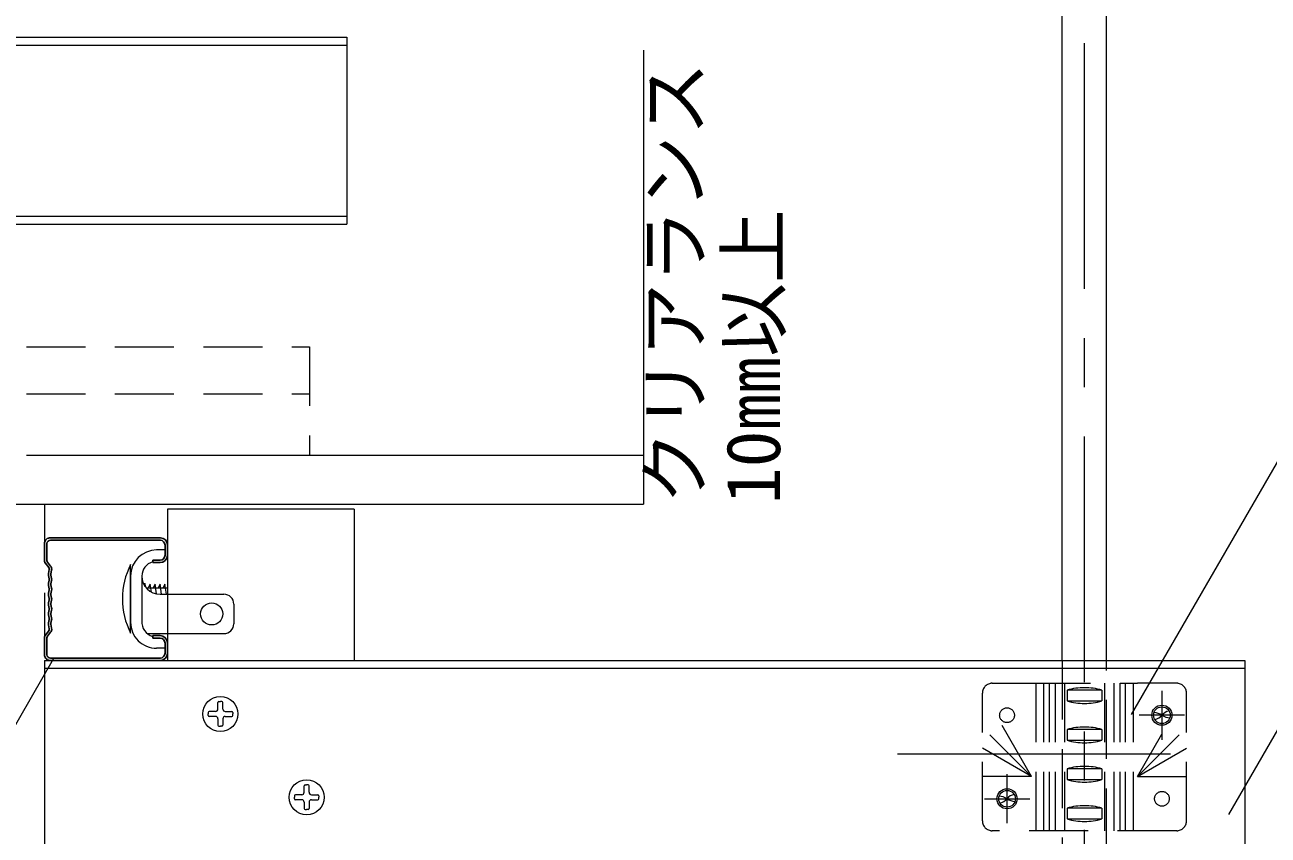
# Model space of a CAD drawing. Units: millimetres on the paper, enlarged 40 times, with parts at other scales. Extents: x -7800 to 7800, y -5578 to 5485.
# Drawn here: x 5896 to 6908, y -3753 to -3094 of the extents above; entities that cross this region are included whole.
import ezdxf
from ezdxf.enums import TextEntityAlignment as Align

# ---------------------------------------------------------------- set-up
doc = ezdxf.new("R2010")
doc.units = ezdxf.units.MM
doc.header["$LTSCALE"] = 40
doc.linetypes.add('CHAIN1', pattern=[8, 5, -1, 1, -1])
doc.linetypes.add('DASHED1', pattern=[1.8, 1.2, -0.6])
for name, color, linetype, lineweight in [('0-3_太線２', 7, 'Continuous', 18), ('3-6_文字', 7, 'Continuous', 18), ('3-7_金具', 6, 'Continuous', 35), ('3-B_ビス', 3, 'DASHED1', 18), ('7-0_中心線', 4, 'CHAIN1', 9), ('7-1_吊り材', 7, 'Continuous', 18), ('7-2_野縁受け', 3, 'Continuous', 18), ('7-3_野縁', 2, 'Continuous', 25), ('7-5_寸法', 7, 'Continuous', 9), ('7-6_文字', 7, 'Continuous', 18), ('7-A_クリップ', 7, 'Continuous', 18), ('7-B_ビス', 3, 'Continuous', 18), ('7-C_パネル', 7, 'DASHED1', 18)]:
    doc.layers.add(name, color=color, linetype=linetype, lineweight=lineweight)
doc.styles.add('ＭＳ ゴシック', font='')
doc.styles.get('ＭＳ ゴシック').set_extended_font_data('MS Gothic')

# ---------------------------------------------------------------- blocks, each defined once
blk = doc.blocks.new('ビス（平面）')
at = {"layer": '0-3_太線２'}
for p, q in [((-0.5, 0.06), (-0.5, 0)), ((-0.5, -0.06), (-0.5, 0)), ((-0.2, 0.1), (-0.46, 0.1)), ((-0.1, 0.2), (-0.1, 0.46)), ((-0.06, 0.5), (0, 0.5)), ((0.06, 0.5), (0, 0.5)), ((0.1, 0.2), (0.1, 0.46)), ((0.2, 0.1), (0.46, 0.1)), ((0.5, 0.06), (0.5, 0)), ((0.5, -0.06), (0.5, 0)), ((-0.2, -0.1), (-0.46, -0.1)), ((-0.1, -0.2), (-0.1, -0.46)), ((-0.06, -0.5), (0, -0.5)), ((0.06, -0.5), (0, -0.5)), ((0.1, -0.2), (0.1, -0.46)), ((0.2, -0.1), (0.46, -0.1))]:
    blk.add_line(p, q, dxfattribs=at)
blk.add_circle((0, 0), 0.713, dxfattribs=at)
for centre, radius, start, end in [((-0.46, 0.06), 0.04, 90, 180), ((-0.2, 0.2), 0.1, 270, 0), ((-0.06, 0.46), 0.04, 90, 180), ((0.06, 0.46), 0.04, 0, 90), ((0.2, 0.2), 0.1, 180, 270), ((0.46, 0.06), 0.04, 0, 90), ((-0.46, -0.06), 0.04, 180, 270), ((-0.2, -0.2), 0.1, 0, 90), ((-0.06, -0.46), 0.04, 180, 270), ((0.06, -0.46), 0.04, 270, 0), ((0.2, -0.2), 0.1, 90, 180), ((0.46, -0.06), 0.04, 270, 0)]:
    blk.add_arc(centre, radius, start, end, dxfattribs=at)

msp = doc.modelspace()

# ---------------------------------------------------------------- linework, layer by layer
at = {"layer": '3-6_文字'}
msp.add_line((6828.19, -3687.04), (6606.12, -3687.04), dxfattribs=at)
at = {"layer": '3-7_金具', "color": 3, "linetype": 'DASHED1', "lineweight": 18}
for p, q in [((6683.15, -3629.48), (6715.15, -3629.48)), ((6715.15, -3629.48), (6801.15, -3629.48)), ((6718.48, -3629.48), (6718.48, -3749.48)), ((6724.92, -3629.48), (6724.92, -3749.48)), ((6729.33, -3629.48), (6729.33, -3749.48)), ((6734.34, -3629.48), (6734.34, -3749.48)), ((6741.99, -3629.48), (6741.99, -3749.48)), ((6774.31, -3629.48), (6774.31, -3749.48)), ((6781.96, -3629.48), (6781.96, -3749.48)), ((6786.97, -3629.48), (6786.97, -3749.48)), ((6791.38, -3629.48), (6791.38, -3749.48)), ((6797.82, -3629.48), (6797.82, -3749.48)), ((6833.15, -3629.48), (6801.15, -3629.48)), ((6675.15, -3741.48), (6675.15, -3637.48)), ((6744, -3635.08), (6744, -3643.88)), ((6772.3, -3635.08), (6744, -3635.08)), ((6772.3, -3635.08), (6772.3, -3643.88)), ((6821.15, -3635.6), (6821.15, -3675.61)), ((6841.15, -3741.48), (6841.15, -3637.48)), ((6744, -3643.88), (6772.3, -3643.88)), ((6839.54, -3655.48), (6802.55, -3655.48)), ((6715.15, -3705.48), (6675.15, -3665.48)), ((6715.15, -3705.48), (6691.06, -3663.74)), ((6744, -3667.08), (6744, -3675.88)), ((6772.3, -3667.08), (6744, -3667.08)), ((6772.3, -3667.08), (6772.3, -3675.88)), ((6801.15, -3705.48), (6841.15, -3665.48)), ((6801.15, -3705.48), (6821.15, -3670.83)), ((6744, -3675.88), (6772.3, -3675.88)), ((6715.15, -3705.48), (6675.15, -3682.38)), ((6801.15, -3705.48), (6841.15, -3682.38)), ((6744, -3699.08), (6744, -3707.88)), ((6772.3, -3699.08), (6744, -3699.08)), ((6772.3, -3699.08), (6772.3, -3707.88)), ((6715.15, -3705.48), (6675.15, -3705.48)), ((6695.15, -3743.35), (6695.15, -3703.34)), ((6744, -3707.88), (6772.3, -3707.88)), ((6801.15, -3705.48), (6841.15, -3705.48)), ((6676.76, -3723.48), (6713.76, -3723.48)), ((6744, -3731.08), (6744, -3739.88)), ((6772.3, -3731.08), (6744, -3731.08)), ((6772.3, -3731.08), (6772.3, -3739.88)), ((6744, -3739.88), (6772.3, -3739.88)), ((6833.15, -3749.48), (6683.15, -3749.48))]:
    msp.add_line(p, q, dxfattribs=at)
for centre in [(6695.15, -3655.48), (6821.15, -3723.48)]:
    msp.add_circle(centre, 6, dxfattribs=at)
for centre, radius, start, end in [((6683.15, -3637.48), 8, 90, 180), ((6833.15, -3637.48), 8, 0, 90), ((6758.15, -3684.16), 51.08, 73.91376, 106.08623), ((6758.15, -3594.8), 51.08, 253.91376, 286.08623), ((6758.15, -3716.16), 51.08, 73.91376, 106.08623), ((6758.15, -3626.8), 51.08, 253.91376, 286.08623), ((6758.15, -3748.16), 51.08, 73.91376, 106.08623), ((6758.15, -3658.8), 51.08, 253.91376, 286.08623), ((6758.15, -3780.16), 51.08, 73.91376, 106.08623), ((6683.15, -3741.48), 8, 180, 270), ((6758.15, -3690.8), 51.08, 253.91376, 286.08623), ((6833.15, -3741.48), 8, 270, 0)]:
    msp.add_arc(centre, radius, start, end, dxfattribs=at)
at = {"layer": '3-B_ビス', "linetype": 'Continuous'}
for centre, radius in [((6821.15, -3655.48), 8.2), ((6821.15, -3655.48), 6.8), ((6695.15, -3723.48), 8.2), ((6695.15, -3723.48), 6.8)]:
    msp.add_circle(centre, radius, dxfattribs=at)
for centre, radius, start, end in [((6813.73, -3666.64), 13.41, 56.37852, 85.75327), ((6812.76, -3648.45), 10.95, 283.87134, 320.06015), ((6829.54, -3662.5), 10.95, 103.87132, 140.06013), ((6828.58, -3644.31), 13.41, 236.37851, 265.75325), ((6687.73, -3734.64), 13.41, 56.37852, 85.75327), ((6703.54, -3730.5), 10.95, 103.87132, 140.06013), ((6686.76, -3716.45), 10.95, 283.87134, 320.06015), ((6702.58, -3712.31), 13.41, 236.37851, 265.75325)]:
    msp.add_arc(centre, radius, start, end, dxfattribs=at)
at = {"layer": '7-0_中心線'}
msp.add_line((6758.12, -4268.67), (6758.12, -2648.5), dxfattribs=at)
at = {"layer": '7-1_吊り材'}
for p, q in [((6740.12, -3611.04), (6740.12, -2648.5)), ((6776.12, -3611.04), (6776.12, -2648.5))]:
    msp.add_line(p, q, dxfattribs=at)
at = {"layer": '7-1_吊り材', "linetype": 'DASHED1'}
for p, q in [((6740.12, -3611.04), (6740.12, -3763.04)), ((6776.12, -3763.04), (6776.12, -3611.04))]:
    msp.add_line(p, q, dxfattribs=at)
at = {"layer": '7-2_野縁受け'}
for p, q in [((5630.14, -3103.87), (6158.12, -3103.87)), ((6158.12, -3103.87), (6158.12, -3255.87)), ((5630.14, -3110.27), (6158.12, -3110.27)), ((5867.97, -3249.47), (6158.12, -3249.47)), ((5867.98, -3255.87), (6158.12, -3255.87)), ((6012.14, -3487.87), (6012.14, -3611.04)), ((6164.14, -3487.87), (6012.14, -3487.87)), ((6164.14, -3487.87), (6164.14, -3611.04)), ((5912.14, -3611.04), (6888.52, -3611.04)), ((5912.14, -3611.04), (5912.14, -3763.04)), ((6888.52, -3617.44), (5912.14, -3617.44)), ((6888.52, -3611.04), (6888.52, -3763.04))]:
    msp.add_line(p, q, dxfattribs=at)
at = {"layer": '7-3_野縁'}
for p, q in [((5912.14, -3530.34), (5912.14, -3515.83)), ((5914.14, -3529.65), (5914.14, -3515.84)), ((6006.35, -3513.04), (5917.08, -3513.04)), ((6006.45, -3511.04), (5917.19, -3511.04)), ((6010.14, -3517.03), (6010.14, -3525.34)), ((6012.14, -3517.03), (6012.14, -3525.34)), ((6006.14, -3529.34), (6000.14, -3529.34)), ((6000.14, -3529.34), (6000.14, -3531.34)), ((5912.57, -3531.59), (5915.54, -3535.33)), ((5914.57, -3530.89), (5917.1, -3534.09)), ((5915.32, -3540.27), (5915.94, -3536.93)), ((5917.9, -3537.3), (5917.29, -3540.63)), ((6006.14, -3531.34), (6000.14, -3531.34)), ((5915.98, -3544.59), (5915.36, -3541.89)), ((5915.98, -3545.49), (5915.37, -3548.14)), ((5915.37, -3549.94), (5915.98, -3552.59)), ((5917.93, -3544.14), (5917.31, -3541.44)), ((5917.93, -3545.94), (5917.32, -3548.59)), ((5917.93, -3552.14), (5917.32, -3549.49)), ((5915.37, -3556.14), (5915.98, -3553.49)), ((5915.37, -3557.94), (5915.98, -3560.59)), ((5917.93, -3553.94), (5917.32, -3556.59)), ((5917.93, -3560.14), (5917.32, -3557.49)), ((5915.37, -3564.14), (5915.98, -3561.49)), ((5915.37, -3565.94), (5915.98, -3568.59)), ((5915.37, -3572.14), (5915.98, -3569.49)), ((5917.93, -3561.94), (5917.32, -3564.59)), ((5917.93, -3568.14), (5917.32, -3565.49)), ((5917.93, -3569.94), (5917.32, -3572.59)), ((5915.36, -3580.19), (5915.98, -3577.49)), ((5915.37, -3573.94), (5915.98, -3576.59)), ((5917.93, -3577.94), (5917.31, -3580.64)), ((5917.93, -3576.14), (5917.32, -3573.49)), ((5912.57, -3590.49), (5915.54, -3586.75)), ((5914.57, -3591.19), (5917.1, -3587.99)), ((5915.32, -3581.81), (5915.94, -3585.15)), ((5917.9, -3584.78), (5917.29, -3581.45)), ((5912.14, -3591.74), (5912.14, -3606.25)), ((5914.14, -3592.43), (5914.14, -3606.24)), ((6006.14, -3590.74), (6000.14, -3590.74)), ((6000.14, -3590.74), (6000.14, -3592.74)), ((6006.14, -3592.74), (6000.14, -3592.74)), ((6010.14, -3596.74), (6010.14, -3605.05)), ((6012.14, -3596.74), (6012.14, -3605.05)), ((6006.35, -3609.04), (5917.08, -3609.04)), ((6006.45, -3611.04), (5917.19, -3611.04))]:
    msp.add_line(p, q, dxfattribs=at)
for centre, radius, start, end in [((5916.94, -3515.83), 4.8, 86.98721, 180), ((5916.94, -3515.84), 2.8, 86.98721, 180), ((6006.14, -3517.03), 4, 0, 86.98721), ((6006.14, -3517.03), 6, 0, 86.98721), ((5916.14, -3529.65), 2, 180, 218.42445), ((6006.14, -3525.34), 6, 270, 0), ((6006.14, -3525.34), 4, 270, 0), ((5914.14, -3530.34), 2, 180, 218.42445), ((5913.97, -3536.57), 2, 349.57419, 38.42445), ((5913.97, -3536.57), 4, 349.57419, 38.42445), ((5919.26, -3540.99), 4, 169.57419, 192.95276), ((5919.27, -3549.04), 4, 167.04724, 192.95276), ((5914.03, -3545.04), 2, 347.04724, 12.95276), ((5919.26, -3540.99), 2, 169.57419, 192.95276), ((5919.27, -3549.04), 2, 167.04724, 192.95276), ((5914.03, -3545.04), 4, 347.04724, 12.95276), ((5919.27, -3557.04), 4, 167.04724, 192.95276), ((5914.03, -3553.04), 2, 347.04724, 12.95276), ((5919.27, -3557.04), 2, 167.04724, 192.95276), ((5914.03, -3553.04), 4, 347.04724, 12.95276), ((5914.03, -3561.04), 4, 347.04724, 12.95276), ((5919.27, -3565.04), 4, 167.04724, 192.95276), ((5914.03, -3561.04), 2, 347.04724, 12.95276), ((5914.03, -3569.04), 2, 347.04724, 12.95276), ((5919.27, -3565.04), 2, 167.04724, 192.95276), ((5914.03, -3569.04), 4, 347.04724, 12.95276), ((5919.26, -3581.08), 4, 167.04724, 190.42581), ((5919.27, -3573.04), 4, 167.04724, 192.95276), ((5914.03, -3577.04), 2, 347.04724, 12.95276), ((5919.27, -3573.04), 2, 167.04724, 192.95276), ((5914.03, -3577.04), 4, 347.04724, 12.95276), ((5914.14, -3591.74), 2, 141.57555, 180), ((5913.97, -3585.51), 2, 321.57555, 10.42581), ((5913.97, -3585.51), 4, 321.57555, 10.42581), ((5919.26, -3581.08), 2, 167.04724, 190.42581), ((5916.14, -3592.43), 2, 141.57555, 180), ((6006.14, -3596.74), 6, 0, 90), ((6006.14, -3596.74), 4, 0, 90), ((5916.94, -3606.25), 4.8, 180, 273.01279), ((5916.94, -3606.24), 2.8, 180, 273.01279), ((6006.14, -3605.05), 4, 273.01279, 0), ((6006.14, -3605.05), 6, 273.01279, 360)]:
    msp.add_arc(centre, radius, start, end, dxfattribs=at)
at = {"layer": '7-5_寸法', "color": 4}
for p, q in [((6399.35, -3114.37), (6399.35, -3443.87)), ((5912.14, -3483.87), (6399.35, -3483.87))]:
    msp.add_line(p, q, dxfattribs=at)
msp.add_lwpolyline([(5912.14, -3443.87), (6399.35, -3443.87), (6399.35, -3483.87)], dxfattribs=at)
at = {"layer": '7-6_文字'}
for p, q in [((6969.26, -3355.22), (6796.23, -3654.92)), ((6969.26, -3573.49), (6875.33, -3736.18)), ((5919.17, -3610), (5745.62, -3910.61))]:
    msp.add_line(p, q, dxfattribs=at)
at = {"layer": '7-A_クリップ'}
for p, q in [((6010.14, -3521.04), (6003.33, -3521.04)), ((5982.13, -3542.24), (5982.13, -3579.84)), ((5991.33, -3542.24), (5991.33, -3542.24)), ((5991.33, -3542.24), (5991.33, -3578.72)), ((6006.13, -3557.04), (6058.13, -3557.04)), ((6066.13, -3565.04), (6066.13, -3581.04)), ((5995.62, -3589.04), (6058.13, -3589.04)), ((6010.14, -3601.04), (6003.33, -3601.04))]:
    msp.add_line(p, q, dxfattribs=at)
msp.add_circle((6048.13, -3573.04), 9, dxfattribs=at)
for centre, radius, start, end in [((6003.33, -3542.24), 21.2, 90.0042, 180.00279), ((6003.33, -3542.24), 12, 105.4245, 180.00279), ((6006.13, -3542.24), 14.8, 180.00279, 270.00279), ((6058.13, -3565.04), 8, 0.00279, 90.00279), ((6003.33, -3579.84), 21.2, 180.00279, 270.0042), ((6003.33, -3579.84), 12, 174.66467, 254.56642), ((6058.13, -3581.04), 8, 270.00279, 0.00279)]:
    msp.add_arc(centre, radius, start, end, dxfattribs=at)
at = {"layer": '7-B_ビス'}
for p, q in [((5982.13, -3588.78), (5982.13, -3532.78)), ((5992.57, -3548.18), (5994.13, -3548.18)), ((5994.13, -3550.9), (5994.13, -3548.18)), ((5994.49, -3551.39), (5994.13, -3548.78)), ((5998.13, -3548.78), (5996.55, -3551.78)), ((5999.03, -3555.23), (5998.13, -3548.78)), ((6002.13, -3548.78), (6000.55, -3551.78)), ((6003.25, -3556.76), (6002.13, -3548.78)), ((6006.13, -3548.78), (6004.55, -3551.78)), ((6007.29, -3557.04), (6006.13, -3548.78)), ((6010.13, -3548.78), (6008.55, -3551.78)), ((6011.29, -3557.04), (6010.13, -3548.78)), ((5994.81, -3551.78), (6012.14, -3551.78))]:
    msp.add_line(p, q, dxfattribs=at)
msp.add_arc((6038.13, -3560.78), 62.61, 153.43494, 206.56505, dxfattribs=at)
at = {"layer": '7-C_パネル'}
for p, q in [((4817.34, -3393.87), (6127.62, -3393.87)), ((4817.34, -3443.87), (6127.62, -3443.87)), ((5912.14, -3483.87), (5912.14, -4393.87))]:
    msp.add_line(p, q, dxfattribs=at)
for points in [[(4817.34, -3355.87), (6127.62, -3355.87), (6127.62, -3443.87)], [(5824.14, -3483.87), (5874.14, -3483.87), (5912.14, -3483.87)]]:
    msp.add_lwpolyline(points, dxfattribs=at)

# ---------------------------------------------------------------- block references
at = {"layer": '7-B_ビス', "xscale": 20, "yscale": 20}
for p in [(6055.2, -3654.45), (6125.37, -3722.21)]:
    msp.add_blockref('ビス（平面）', p, dxfattribs=at)

# ---------------------------------------------------------------- texts
at = {"layer": '7-5_寸法', "style": 'ＭＳ ゴシック'}
for s, p in [('クリアランス', (6459.85, -3483.87)), ('10㎜以上', (6523.77, -3483.72))]:
    msp.add_text(s, height=43.99, rotation=90, dxfattribs=at).set_placement(p, align=Align.BOTTOM_LEFT)

doc.saveas('drawing.dxf')
